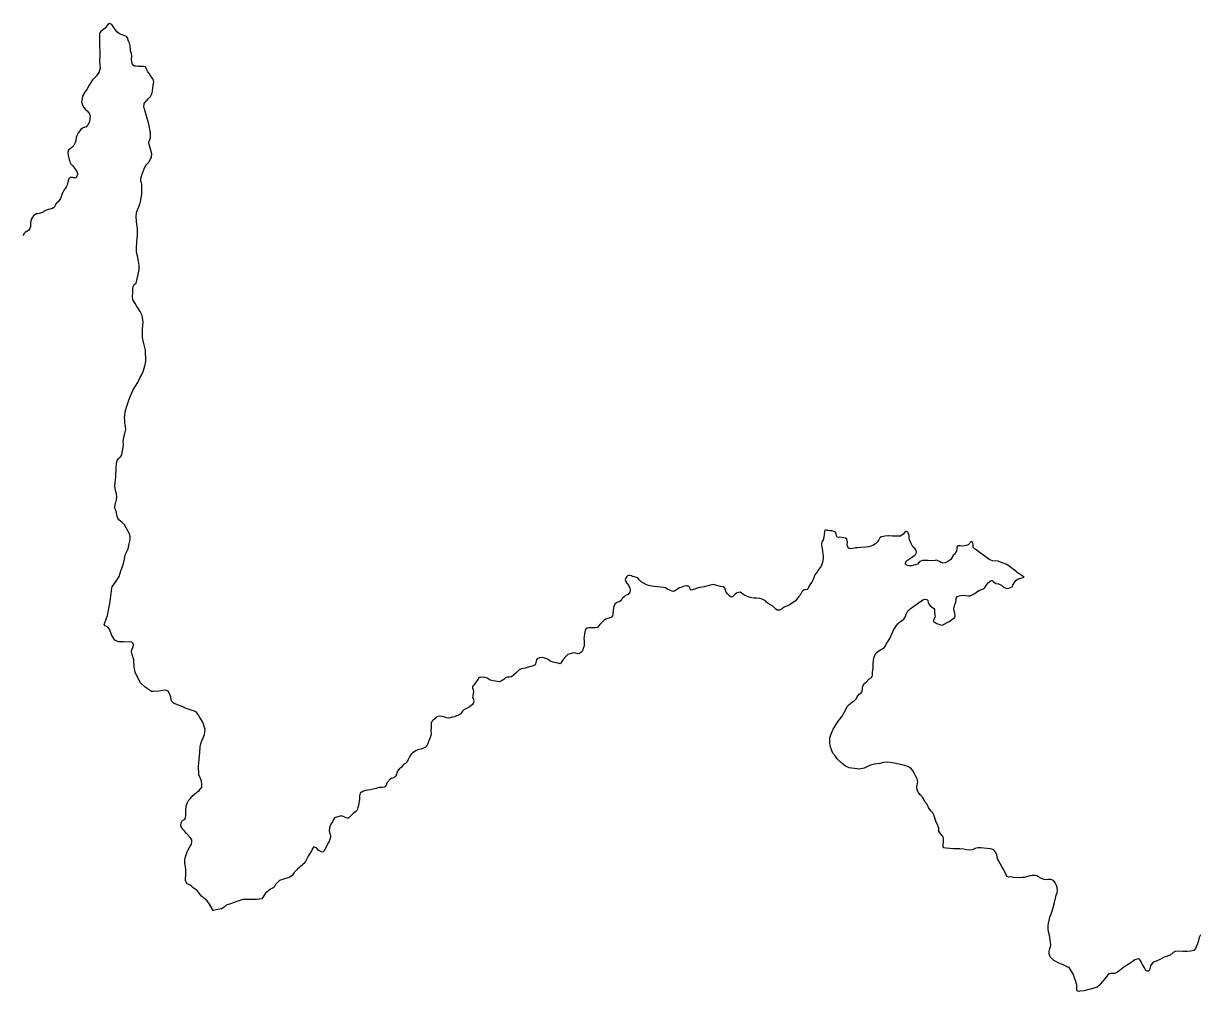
# Model space of a CAD drawing. Header units: millimetres. Extents: x 642261 to 742091, y 6812581 to 6930561.
# Drawn here: x 692176 to 711481, y 6914678 to 6930561 of the extents above; entities that cross this region are included whole.
import ezdxf

# ---------------------------------------------------------------- set-up
doc = ezdxf.new("R2010")
doc.units = ezdxf.units.MM
doc.layers.add('LimiteRegional', color=10, linetype='Continuous')

msp = doc.modelspace()

# ---------------------------------------------------------------- linework, layer by layer
at = {"layer": 'LimiteRegional', "color": 7, "linetype": 'Continuous'}
msp.add_lwpolyline([(711483.1885, 6915607.081), (711460.2811, 6915563.4021), (711442.0453, 6915494.7261), (711432.961, 6915462.304), (711397.4974, 6915382.4308), (711369.7177, 6915352.2529), (711325.1804, 6915337.701), (711263.7845, 6915333.0269), (711192.2735, 6915334.2793), (711074.8582, 6915340.1677), (711030.1872, 6915317.9509), (710985.1478, 6915274.6584), (710884.0895, 6915241.9281), (710804.9315, 6915195.3985), (710753.4512, 6915173.2997), (710705.5436, 6915160.7211), (710684.6437, 6915134.2547), (710663.5429, 6915096.2926), (710647.0817, 6915031.4179), (710633.1263, 6915012.4962), (710612.6283, 6915009.0212), (710585.6544, 6915024.8244), (710564.2567, 6915067.3619), (710529.4051, 6915119.7168), (710508.007, 6915162.254), (710491.5159, 6915193.2064), (710479.7982, 6915204.9101), (710462.9391, 6915214.787), (710444.0767, 6915207.4499), (710402.9798, 6915194.7513), (710361.6158, 6915166.7249), (710294.4122, 6915121.9), (710223.8038, 6915077.1343), (710140.9441, 6915013.4164), (710101.2504, 6914983.4435), (710071.62, 6914971.991), (710034.6162, 6914971.1885), (710010.8467, 6914975.4355), (709985.1746, 6914968.2164), (709955.7971, 6914943.813), (709953.4181, 6914940.8001), (709924.4503, 6914904.1117), (709910.4962, 6914885.1894), (709840.9932, 6914805.9048), (709823.5343, 6914781.2938), (709804.5062, 6914764.3761), (709785.5115, 6914749.3743), (709730.6968, 6914731.1627), (709700.0142, 6914723.1035), (709669.1053, 6914714.9849), (709568.1892, 6914689.908), (709503.3264, 6914681.4525), (709477.7218, 6914678.0642), (709460.8295, 6914686.0238), (709454.2856, 6914701.4696), (709452.089, 6914733.0171), (709450.7089, 6914789.6918), (709444.3978, 6914818.5492), (709431.4429, 6914857.1046), (709416.752, 6914893.7737), (709405.7656, 6914947.627), (709372.579, 6914998.0328), (709344.4334, 6915044.5179), (709324.4347, 6915069.7798), (709304.1366, 6915077.7981), (709282.1692, 6915087.762), (709239.9368, 6915107.6599), (709202.7788, 6915125.5532), (709147.7663, 6915149.0583), (709108.1976, 6915171.2734), (709077.7832, 6915185.2163), (709044.2957, 6915218.3776), (709017.5189, 6915245.6729), (709001.3228, 6915293.8664), (708998.6811, 6915337.992), (709011.3964, 6915383.768), (709020.4076, 6915412.3597), (709027.8489, 6915448.6444), (709021.5697, 6915479.4175), (709017.0261, 6915512.077), (709009.4424, 6915565.8708), (709004.9984, 6915604.2781), (708988.9012, 6915658.2194), (708982.9204, 6915706.2358), (708981.951, 6915765.9321), (709010.3332, 6915895.4845), (709026.0988, 6915937.3859), (709042.22, 6915983.1028), (709062.1783, 6916053.668), (709084.0719, 6916137.6152), (709107.8679, 6916233.0284), (709115.0694, 6916256.5333), (709127.7272, 6916297.8457), (709135.302, 6916341.7943), (709130.8247, 6916378.2856), (709117.8334, 6916414.9246), (709096.4942, 6916461.2906), (709069.8803, 6916498.1656), (709027.6093, 6916516.1465), (708986.7424, 6916516.8543), (708947.4787, 6916511.7848), (708916.8616, 6916514.2315), (708870.5502, 6916533.0716), (708862.7372, 6916536.25), (708823.9709, 6916559.9191), (708795.2886, 6916575.7474), (708769.8129, 6916580.0213), (708718.729, 6916580.9049), (708686.2433, 6916573.8008), (708590.4563, 6916550.5424), (708555.7148, 6916548.5821), (708486.4535, 6916544.6738), (708411.597, 6916549.7998), (708374.268, 6916558.1106), (708333.3349, 6916554.9843), (708309.6943, 6916566.8914), (708294.7659, 6916590.1471), (708256.9904, 6916671.2923), (708244.0734, 6916693.0138), (708230.506, 6916715.8288), (708202.4507, 6916768.0585), (708156.0606, 6916843.6023), (708144.8016, 6916882.1265), (708138.6512, 6916920.5625), (708123.9534, 6916957.2294), (708118.4355, 6916966.5536), (708109.0573, 6916982.4008), (708089.0245, 6916996.4334), (708075.3968, 6917005.9792), (708038.0991, 6917016.2047), (707927.8838, 6917032.0782), (707878.2621, 6917032.3742), (707830.6152, 6917035.1114), (707781.0345, 6917024.4661), (707739.8033, 6917004.0944), (707693.6616, 6916995.3061), (707644.345, 6916999.9877), (707593.4243, 6917010.4461), (707536.1922, 6917020.9299), (707535.6922, 6917021.0215), (707489.6166, 6917016.0642), (707428.347, 6917019.034), (707310.9493, 6917026.8006), (707271.9482, 6917037.0528), (707260.2915, 6917052.5849), (707259.884, 6917060.5551), (707259.0164, 6917077.5212), (707263.6723, 6917150.2678), (707264.1988, 6917180.9226), (707259.6824, 6917215.4969), (707245.4695, 6917238.1496), (707202.9358, 6917283.5482), (707189.7075, 6917306.7732), (707187.8925, 6917319.3744), (707186.6634, 6917327.9067), (707188.8925, 6917358.5323), (707180.8055, 6917383.5854), (707170.9827, 6917406.7519), (707147.2251, 6917456.3793), (707126.6812, 6917505.2529), (707115.4182, 6917543.7758), (707107.4953, 6917578.4085), (707086.0146, 6917617.1067), (707060.8322, 6917638.62), (707039.0884, 6917661.9907), (707021.1106, 6917695.1722), (706991.2801, 6917754.8018), (706957.8124, 6917789.8723), (706938.2309, 6917840.0365), (706921.661, 6917867.1513), (706906.597, 6917882.7412), (706897.5756, 6917891.629), (706884.8196, 6917904.1957), (706856.4928, 6917941.0943), (706833.3406, 6917981.737), (706830.7223, 6918027.7774), (706835.1713, 6918069.8547), (706847.4606, 6918109.8993), (706841.2394, 6918144.5025), (706834.854, 6918169.5262), (706808.3936, 6918215.9749), (706785.3061, 6918260.4493), (706755.4719, 6918308.8722), (706723.8033, 6918349.6605), (706716.0774, 6918353.6902), (706693.4111, 6918365.5125), (706634.1002, 6918383.776), (706552.6167, 6918400.5018), (706484.7575, 6918416.9942), (706423.6446, 6918429.5379), (706353.9511, 6918438.3951), (706282.3908, 6918437.7012), (706219.0185, 6918417.7025), (706130.2645, 6918407.719), (706050.8591, 6918384.7317), (705963.8613, 6918339.6491), (705880.1519, 6918325.745), (705803.6467, 6918334.715), (705716.956, 6918345.7746), (705657.8723, 6918377.4445), (705602.3577, 6918418.6356), (705526.8953, 6918488.9129), (705521.833, 6918496.5083), (705492.0117, 6918541.2511), (705450.2506, 6918589.8732), (705410.9741, 6918684.4479), (705401.8636, 6918749.7626), (705399.1743, 6918791.9705), (705403.5255, 6918847.4738), (705429.148, 6918916.6491), (705455.2291, 6918982.663), (705492.0375, 6919043.3636), (705537.4922, 6919111.5828), (705563.1759, 6919144.7492), (705601.9428, 6919194.8101), (705638.7851, 6919257.4262), (705666.9254, 6919315.6778), (705684.6981, 6919352.4677), (705715.975, 6919388.3478), (705745.3204, 6919410.8455), (705757.2715, 6919418.1258), (705800.4094, 6919444.4035), (705836.8616, 6919484.0282), (705846.8116, 6919503.1898), (705861.5224, 6919531.5196), (705889.2632, 6919559.7937), (705893.9996, 6919563.3294), (705916.8736, 6919580.4043), (705932.5942, 6919603.1339), (705936.5558, 6919635.6462), (705936.7371, 6919646.2858), (705937.2089, 6919673.9644), (705951.4225, 6919708.2185), (705965.3749, 6919727.1453), (705982.6358, 6919740.2663), (705999.8966, 6919753.3872), (706041.5908, 6919800.5879), (706077.7507, 6919822.9687), (706093.472, 6919845.6981), (706100.677, 6919868.5729), (706103.0994, 6919910.6937), (706112.9453, 6919983.8377), (706112.1347, 6920040.8593), (706118.4009, 6920115.0551), (706126.1494, 6920163.2741), (706136.9247, 6920195.6702), (706163.1931, 6920237.3843), (706202.8592, 6920265.4545), (706261.3925, 6920300.8684), (706292.379, 6920319.504), (706308.0686, 6920340.3173), (706332.7, 6920385.892), (706369.4838, 6920444.6744), (706386.1009, 6920471.3876), (706452.7823, 6920618.311), (706473.5477, 6920651.792), (706491.0395, 6920678.3237), (706518.8498, 6920710.4285), (706539.683, 6920733.0701), (706567.7455, 6920754.8375), (706575.9449, 6920761.1974), (706615.5809, 6920787.3505), (706643.5554, 6920829.0346), (706654.4964, 6920871.0099), (706682.6679, 6920924.1893), (706720.6668, 6920954.203), (706781.1378, 6921002.9969), (706834.5663, 6921038.4957), (706877.709, 6921070.3374), (706881.3822, 6921072.8455), (706924.2587, 6921102.1207), (706960.2602, 6921114.9196), (706992.5595, 6921110.5337), (707010.969, 6921091.0536), (707011.1318, 6921089.5687), (707013.9165, 6921064.1725), (707028.6237, 6921027.5076), (707050.3414, 6921002.2215), (707079.0368, 6920986.3981), (707107.6007, 6920962.911), (707119.1961, 6920943.5475), (707118.5395, 6920905.2292), (707124.3352, 6920845.7191), (707127.4137, 6920826.5017), (707124.2212, 6920815.9614), (707109.6905, 6920786.5593), (707100.1563, 6920763.2386), (707097.2415, 6920756.1091), (707101.3376, 6920752.0223), (707108.9682, 6920744.4093), (707127.5411, 6920734.5086), (707154.5322, 6920718.7142), (707215.4265, 6920692.7561), (707242.1802, 6920689.9365), (707356.3491, 6920751.4248), (707419.9578, 6920795.288), (707437.1452, 6920802.2874), (707454.3326, 6920809.2867), (707458.2317, 6920841.9091), (707453.845, 6920884.1469), (707445.7556, 6920909.2), (707439.205, 6920924.6443), (707436.3244, 6920955.3574), (707452.3324, 6921026.0897), (707468.893, 6921065.9543), (707469.3705, 6921069.8693), (707472.8589, 6921098.4664), (707475.1542, 6921132.9236), (707494.3852, 6921161.3407), (707521.8374, 6921172.3684), (707569.5965, 6921179.8302), (707625.8128, 6921174.4158), (707675.1137, 6921167.8195), (707700.731, 6921171.2123), (707748.7565, 6921189.5518), (707778.0772, 6921210.1292), (707805.6946, 6921230.7358), (707847.0714, 6921258.7717), (707886.5143, 6921273.4253), (707919.1105, 6921286.2802), (707941.651, 6921308.8903), (707967.7302, 6921339.1054), (708000.8212, 6921380.6987), (708025.0983, 6921405.1954), (708049.2436, 6921422.0282), (708066.2454, 6921419.8192), (708079.6094, 6921404.2572), (708099.7542, 6921386.6621), (708131.8893, 6921372.6934), (708165.8926, 6921368.2751), (708218.3041, 6921344.3745), (708250.1418, 6921313.1623), (708277.1662, 6921299.2813), (708302.619, 6921293.0932), (708335.0507, 6921296.3674), (708389.9577, 6921318.4188), (708398.0895, 6921331.1334), (708405.7183, 6921343.0616), (708419.8745, 6921373.4813), (708451.3629, 6921420.8507), (708479.015, 6921443.3717), (708586.4975, 6921476.0484), (708524.4021, 6921519.1446), (708473.2804, 6921554.6243), (708450.7092, 6921572.3221), (708349.471, 6921651.7004), (708315.7447, 6921680.5076), (708277.2355, 6921696.5669), (708230.1457, 6921711.2608), (708160.0286, 6921737.5319), (708068.6214, 6921744.8396), (708015.6493, 6921765.0804), (707986.3038, 6921786.4716), (707865.9834, 6921878.171), (707803.0173, 6921927.4731), (707776.0142, 6921940.0632), (707757.6181, 6921959.5299), (707754.6083, 6921982.5623), (707752.2292, 6922006.0781), (707751.6971, 6922011.3381), (707748.7201, 6922036.2849), (707733.6956, 6922053.7785), (707721.8124, 6922055.8977), (707704.6251, 6922046.6176), (707697.204, 6922036.7767), (707688.9428, 6922025.8214), (707668.1865, 6922007.0275), (707639.0176, 6921994.123), (707610.013, 6921990.7909), (707563.92, 6921983.922), (707538.4844, 6921990.1038), (707519.7921, 6921992.3396), (707499.3647, 6921992.6902), (707487.2517, 6921981.4077), (707481.8163, 6921962.3506), (707483.0587, 6921935.5185), (707477.4919, 6921908.8033), (707456.2436, 6921861.2917), (707426.8125, 6921833.0708), (707384.7761, 6921764.8501), (707336.5222, 6921731.2068), (707291.9357, 6921712.8208), (707252.6529, 6921705.8341), (707227.2834, 6921715.8442), (707201.6959, 6921733.1068), (707181.7166, 6921739.6056), (707163.1888, 6921751.4134), (707147.9014, 6921753.5904), (707127.4417, 6921752.0259), (707084.7544, 6921745.0969), (707014.9952, 6921748.2066), (706974.1743, 6921750.8205), (706923.0415, 6921747.8656), (706876.7861, 6921731.4217), (706872.2301, 6921726.2468), (706838.5836, 6921688.0294), (706800.9707, 6921679.0976), (706739.4286, 6921664.8297), (706696.8401, 6921663.6428), (706661.257, 6921673.8264), (706644.5293, 6921691.3476), (706650.2576, 6921727.6355), (706676.2821, 6921755.9163), (706738.3156, 6921798.9017), (706777.6948, 6921828.1463), (706803.8524, 6921847.572), (706817.8307, 6921868.3984), (706825.0654, 6921893.1702), (706818.5838, 6921912.4315), (706798.6805, 6921943.4125), (706794.3556, 6921947.1891), (706765.1263, 6921972.712), (706730.5569, 6922042.2445), (706709.2782, 6922092.3994), (706702.9599, 6922121.233), (706700.2098, 6922159.5808), (706693.8587, 6922186.4999), (706686.5907, 6922202.5279), (706680.7311, 6922215.4499), (706660.467, 6922225.3713), (706646.8814, 6922227.5186), (706633.0666, 6922216.2644), (706606.9106, 6922180.3256), (706582.784, 6922163.5025), (706560.3925, 6922148.5646), (706534.8581, 6922149.0008), (706490.5658, 6922147.8421), (706430.9855, 6922148.8594), (706362.6961, 6922153.4423), (706354.4477, 6922153.9958), (706304.9505, 6922147.1802), (706279.3835, 6922145.7014), (706246.8767, 6922136.6807), (706222.7508, 6922119.8568), (706203.5033, 6922089.5445), (706198.2349, 6922081.2083), (706180.7534, 6922053.5468), (706147.8552, 6922021.5522), (706105.5574, 6921996.8242), (706074.0049, 6921984.5103), (706034.6897, 6921975.6051), (705992.0353, 6921970.5867), (705911.8658, 6921962.3771), (705848.8169, 6921959.6205), (705820.1167, 6921955.2799), (705780.531, 6921949.2926), (705741.2487, 6921942.301), (705717.4822, 6921946.5354), (705702.3573, 6921958.2829), (705690.9626, 6921989.1173), (705687.9163, 6922010.2344), (705688.5533, 6922047.6826), (705688.6327, 6922052.3527), (705685.4887, 6922067.7265), (705680.9681, 6922102.2739), (705659.0663, 6922116.0516), (705633.6623, 6922124.1437), (705592.8401, 6922126.7528), (705562.2686, 6922130.384), (705541.8042, 6922129.5355), (705514.6652, 6922135.7418), (705508.7896, 6922159.8448), (705505.1998, 6922179.9483), (705502.088, 6922197.2363), (705493.8694, 6922214.6113), (705482.051, 6922220.5572), (705453.3071, 6922232.5357), (705434.6143, 6922234.7683), (705404.0055, 6922237.2033), (705375.1315, 6922241.5237), (705361.5456, 6922243.6694), (705349.6621, 6922245.7863), (705330.9692, 6922248.0187), (705318.9557, 6922242.4777), (705311.9514, 6922231.1064), (705311.5614, 6922208.1327), (705311.0738, 6922179.4157), (705303.3546, 6922125.9262), (705292.4909, 6922087.8101), (705275.0456, 6922063.211), (705269.7113, 6922049.8964), (705262.4147, 6922021.2949), (705265.2993, 6921990.6056), (705274.7328, 6921944.4849), (705285.251, 6921861.9604), (705291.3447, 6921819.7264), (705290.7596, 6921785.2659), (705286.8352, 6921754.6921), (705282.7481, 6921714.546), (705259.6765, 6921659.402), (705212.5795, 6921593.1758), (705181.16, 6921547.7485), (705156.7769, 6921515.6069), (705132.1859, 6921454.5617), (705119.3418, 6921416.661), (705108.7064, 6921391.9462), (705065.3726, 6921346.7207), (705051.0733, 6921306.7478), (705045.6421, 6921287.6898), (705028.3932, 6921274.5772), (705004.4331, 6921267.3234), (704982.3051, 6921267.6987), (704961.7168, 6921258.4727), (704944.3383, 6921237.7021), (704923.3607, 6921205.5024), (704912.6935, 6921178.873), (704895.3475, 6921160.0168), (704839.5508, 6921086.5779), (704753.2734, 6921027.101), (704708.8577, 6921006.1449), (704650.5967, 6920984.1513), (704617.8028, 6920957.8963), (704574.8288, 6920933.7285), (704539.0846, 6920934.3334), (704515.5467, 6920951.9668), (704493.7756, 6920973.4004), (704466.9952, 6921000.6637), (704429.9373, 6921024.2707), (704391.0799, 6921042.1629), (704370.8487, 6921053.9951), (704361.7188, 6921065.9579), (704344.1973, 6921088.9159), (704303.7346, 6921112.5801), (704274.9278, 6921120.727), (704247.7908, 6921126.9305), (704198.5261, 6921133.508), (704162.7166, 6921130.2828), (704121.9624, 6921136.7161), (704077.901, 6921148.9501), (704037.2761, 6921163.041), (704014.8003, 6921173.9146), (704008.566, 6921176.9307), (703971.5712, 6921204.3651), (703954.7113, 6921214.2247), (703928.7497, 6921228.5258), (703902.1065, 6921224.6871), (703869.6044, 6921215.6603), (703850.0931, 6921199.0613), (703829.8741, 6921181.8601), (703805.5923, 6921155.4595), (703783.3677, 6921150.0892), (703763.1681, 6921163.8348), (703739.7255, 6921187.2099), (703721.2279, 6921200.9268), (703701.3184, 6921231.9024), (703685.0389, 6921276.2218), (703682.7157, 6921284.5751), (703678.6174, 6921299.3101), (703666.8637, 6921309.0831), (703650.0034, 6921318.9422), (703605.8119, 6921323.5166), (703546.5267, 6921341.7501), (703484.9863, 6921357.6286), (703422.2373, 6921341.9271), (703338.413, 6921318.4424), (703265.0275, 6921308.1866), (703217.0134, 6921287.9289), (703181.1396, 6921280.8719), (703146.8715, 6921268.0428), (703126.3494, 6921262.6426), (703109.5853, 6921278.2443), (703104.9292, 6921305.1326), (703089.8993, 6921322.6201), (703066.2944, 6921336.4215), (703047.5707, 6921336.7361), (703009.9627, 6921327.7927), (702957.7902, 6921308.8558), (702934.5861, 6921300.3334), (702860.5907, 6921253.7005), (702834.8338, 6921240.7278), (702816.1745, 6921244.8709), (702787.4309, 6921256.843), (702740.1854, 6921277.7102), (702733.3479, 6921280.7301), (702708.1689, 6921302.2172), (702674.2224, 6921308.5315), (702623.1902, 6921311.3019), (702568.8179, 6921317.9582), (702483.8391, 6921327.0419), (702427.8286, 6921337.5548), (702372.0424, 6921361.4688), (702355.2453, 6921375.1548), (702306.3656, 6921401.8632), (702304.6293, 6921402.8119), (702302.272, 6921405.2309), (702276.1732, 6921432.0129), (702249.4512, 6921463.0997), (702227.4832, 6921473.0422), (702191.8659, 6921481.2979), (702166.4615, 6921489.3826), (702147.8977, 6921499.268), (702120.7272, 6921503.5523), (702102.0034, 6921503.8653), (702084.9177, 6921500.321), (702071.0763, 6921487.1474), (702057.6572, 6921459.852), (702044.648, 6921433.9695), (702054.349, 6921403.1677), (702069.2843, 6921379.9382), (702097.6127, 6921343.0799), (702122.3766, 6921296.7063), (702128.6089, 6921262.1323), (702121.2882, 6921231.6149), (702093.3501, 6921189.9523), (702052.2111, 6921173.4052), (702028.0296, 6921152.7446), (701997.7735, 6921124.1262), (701988.2411, 6921115.1098), (701962.1977, 6921084.9051), (701943.2505, 6921071.8168), (701909.0166, 6921060.8988), (701876.1971, 6921032.7223), (701851.4405, 6920977.6012), (701845.4391, 6920924.0819), (701842.9057, 6920874.3346), (701842.2041, 6920871.8236), (701833.8519, 6920841.9311), (701819.8837, 6920821.0996), (701790.7568, 6920810.096), (701727.365, 6920786.2595), (701699.8764, 6920771.3984), (701663.4304, 6920729.8769), (701627.1443, 6920697.9276), (701602.7728, 6920665.7795), (701590.6349, 6920652.5772), (701556.75, 6920646.4065), (701544.584, 6920647.6004), (701498.5971, 6920646.4521), (701475.2132, 6920645.0902), (701447.472, 6920643.4745), (701420.1756, 6920640.0995), (701397.762, 6920623.2382), (701394.2352, 6920615.0351), (701387.1351, 6920598.5206), (701377.7316, 6920545.0579), (701371.8919, 6920501.1107), (701367.9774, 6920470.5362), (701370.7434, 6920432.1906), (701371.7755, 6920391.9588), (701369.3397, 6920347.9549), (701356.7239, 6920306.0355), (701342.5019, 6920269.8879), (701319.9615, 6920245.3687), (701294.049, 6920222.8207), (701270.1575, 6920219.3888), (701231.2034, 6920231.5273), (701193.7599, 6920232.1509), (701145.8495, 6920217.6288), (701103.1408, 6920208.7647), (701071.3671, 6920174.9834), (701026.8844, 6920127.6897), (700995.421, 6920078.4238), (700980.6078, 6920056.5879), (700947.4131, 6920062.604), (700906.7921, 6920072.2379), (700864.3705, 6920080.6031), (700815.332, 6920100.5678), (700788.1635, 6920119.5688), (700773.2602, 6920129.9916), (700727.6253, 6920149.8995), (700685.2035, 6920158.2641), (700637.4531, 6920153.3122), (700601.4258, 6920136.6756), (700590.9598, 6920121.5296), (700587.7103, 6920112.5174), (700582.0369, 6920096.7831), (700576.2001, 6920052.8356), (700567.4043, 6920035.7469), (700533.1113, 6920020.9963), (700474.9276, 6920002.8123), (700403.0968, 6919982.9392), (700341.6366, 6919972.4687), (700305.6103, 6919955.8312), (700253.6322, 6919901.1589), (700181.1363, 6919841.0813), (700145.301, 6919835.9301), (700106.1252, 6919834.6641), (700082.1082, 6919823.5721), (700054.4655, 6919799.1353), (700026.918, 6919780.4418), (699985.7237, 6919760.0592), (699944.9414, 6919764.5641), (699917.8061, 6919770.758), (699876.992, 6919773.3483), (699829.8929, 6919786.1594), (699780.9421, 6919818.5494), (699724.131, 6919833.772), (699673.1032, 6919828.272), (699661.7364, 6919830.5266), (699653.2268, 6919830.6672), (699644.6223, 6919825.0645), (699632.1725, 6919804.3003), (699611.4637, 6919775.8234), (699585.271, 6919736.042), (699555.6747, 6919696.3168), (699541.0452, 6919680.3975), (699540.0731, 6919679.3399), (699538.635, 6919661.0968), (699551.1009, 6919625.5389), (699557.434, 6919596.7098), (699553.6192, 6919571.8783), (699544.4141, 6919529.9013), (699539.8629, 6919498.8109), (699557.0803, 6919472.2433), (699561.7114, 6919443.4424), (699558.7363, 6919431.0275), (699554.398, 6919412.9239), (699540.372, 6919388.2611), (699509.2646, 6919360.0505), (699476.5818, 6919339.5257), (699431.8916, 6919313.4542), (699397.5704, 6919296.7863), (699373.4604, 6919279.9495), (699357.7015, 6919253.4003), (699347.2062, 6919236.3388), (699326.4369, 6919215.617), (699297.3164, 6919204.6078), (699279.0482, 6919198.3177), (699244.2442, 6919186.3339), (699187.8633, 6919173.859), (699151.9674, 6919164.8762), (699116.261, 6919167.3798), (699102.8947, 6919171.7997), (699085.7862, 6919177.457), (699038.3563, 6919191.6433), (698990.737, 6919194.3429), (698971.954, 6919190.8225), (698944.5359, 6919179.7844), (698921.9708, 6919153.3466), (698891.9783, 6919125.1905), (698871.8304, 6919106.2985), (698861.2099, 6919081.579), (698860.7371, 6919052.8625), (698860.8338, 6919048.1574), (698861.6823, 6919006.8881), (698857.3015, 6918947.5966), (698860.0116, 6918905.4231), (698857.8686, 6918878.649), (698847.0906, 6918844.3573), (698834.737, 6918817.7514), (698820.5241, 6918781.6013), (698806.3112, 6918745.4511), (698792.0984, 6918709.301), (698769.5661, 6918684.7775), (698726.6446, 6918662.5045), (698690.7506, 6918653.5204), (698653.1865, 6918646.4786), (698610.2653, 6918624.2051), (698582.8173, 6918611.2519), (698534.5394, 6918573.7466), (698510.1803, 6918541.593), (698480.1498, 6918475.0634), (698466.0956, 6918448.4851), (698445.2661, 6918423.9331), (698407.4827, 6918403.4896), (698374.427, 6918359.9889), (698334.7221, 6918326.172), (698305.1332, 6918286.444), (698292.4039, 6918236.8645), (698278.3505, 6918210.286), (698249.0135, 6918185.8734), (698211.3253, 6918171.1726), (698183.8788, 6918158.2185), (698169.9199, 6918137.3833), (698163.1545, 6918130.0188), (698140.4576, 6918105.3127), (698128.1061, 6918078.7061), (698112.163, 6918040.6689), (698093.2565, 6918029.4894), (698059.098, 6918022.39), (698045.1161, 6918023.1272), (698006.3786, 6918025.1696), (697961.8847, 6918010.5798), (697862.7819, 6917987.31), (697821.8486, 6917982.236), (697784.2872, 6917975.1917), (697750.0351, 6917962.3482), (697717.4533, 6917947.5623), (697696.7516, 6917930.6668), (697687.5852, 6917890.6032), (697686.6761, 6917835.0847), (697679.1799, 6917793.0788), (697669.7314, 6917735.7851), (697660.5965, 6917697.6359), (697646.2942, 6917655.7413), (697623.6408, 6917623.5582), (697578.867, 6917591.7371), (697530.4397, 6917544.6563), (697506.2418, 6917522.0729), (697487.4933, 6917520.4647), (697468.87, 6917526.5142), (697445.2673, 6917540.3049), (697416.4972, 6917550.3501), (697385.9942, 6917558.5087), (697332.9952, 6917544.0558), (697307.3777, 6917538.7297), (697276.5619, 6917527.7437), (697259.1082, 6917501.2199), (697241.4669, 6917463.2093), (697216.9883, 6917423.3956), (697208.0736, 6917399.2093), (697193.8361, 6917360.581), (697189.6511, 6917312.776), (697195.7767, 6917284.2459), (697199.1409, 6917268.5773), (697212.0648, 6917226.2375), (697206.3034, 6917186.1179), (697188.5063, 6917138.5353), (697179.6508, 6917122.2506), (697153.4129, 6917074.0008), (697127.0774, 6917024.6425), (697109.4371, 6916986.632), (697092.1095, 6916967.7656), (697073.3619, 6916966.1568), (697039.551, 6916980.1134), (697012.5461, 6916993.9588), (696997.5765, 6917015.2675), (696984.152, 6917026.9762), (696963.9528, 6917040.7105), (696950.4346, 6917046.6759), (696931.6869, 6917045.0668), (696919.5578, 6917031.8603), (696912.502, 6917016.6559), (696908.5915, 6917003.2218), (696905.2899, 6916991.8794), (696889.5706, 6916967.2417), (696845.8781, 6916897.102), (696817.749, 6916842.0277), (696787.9812, 6916790.8099), (696755.1229, 6916758.7918), (696713.664, 6916721.169), (696667.4621, 6916683.291), (696617.4298, 6916630.5807), (696583.7475, 6916581.5812), (696545.8484, 6916553.4746), (696492.8238, 6916537.1038), (696441.5319, 6916522.6195), (696374.7717, 6916498.8121), (696340.245, 6916468.7352), (696310.6981, 6916430.9173), (696284.492, 6916389.2153), (696268.9614, 6916376.0633), (696227.8477, 6916359.4977), (696200.1897, 6916333.1385), (696142.4273, 6916291.1357), (696082.2862, 6916199.0954), (695998.6704, 6916185.1347), (695869.3668, 6916187.2346), (695770.6256, 6916185.0075), (695657.7458, 6916150.4551), (695570.4179, 6916117.4025), (695500.2282, 6916091.7312), (695465.705, 6916061.6518), (695423.5766, 6916035.2071), (695337.2382, 6916017.7483), (695284.6361, 6916006.556), (695225.0745, 6916110.7445), (695186.0146, 6916163.8858), (695094.1913, 6916240.5526), (695056.846, 6916292.1725), (695049.63, 6916302.5139), (695026.5271, 6916335.6235), (694958.0376, 6916379.6913), (694938.8039, 6916399.4536), (694903.7777, 6916429.2972), (694862.3836, 6916445.9596), (694831.7778, 6916491.7937), (694834.069, 6916534.7418), (694839.4905, 6916574.93), (694840.2274, 6916620.5639), (694838.5786, 6916666.2365), (694830.08, 6916728.8864), (694821.8397, 6916780.5804), (694820.6378, 6916824.9454), (694824.4589, 6916868.5084), (694839.4516, 6916905.7133), (694847.2696, 6916935.2727), (694861.7574, 6916967.8002), (694874.0231, 6917001.7501), (694904.4208, 6917049.1355), (694929.0156, 6917094.3842), (694939.1224, 6917129.1265), (694937.3002, 6917164.0617), (694911.7067, 6917204.7508), (694848.33, 6917270.2152), (694826.3201, 6917299.0185), (694810.9367, 6917319.1498), (694789.8108, 6917340.9711), (694761.8306, 6917381.6983), (694755.2695, 6917394.8455), (694759.6703, 6917446.2674), (694778.1607, 6917476.6297), (694814.5958, 6917499.88), (694829.9669, 6917523.49), (694840.0291, 6917568.3527), (694835.5087, 6917640.9731), (694845.1308, 6917726.3587), (694863.7209, 6917780.1261), (694883.3283, 6917812.03), (694905.1917, 6917835.8425), (694934.3864, 6917870.2767), (694951.4781, 6917894.1662), (694980.4563, 6917915.1786), (695014.2932, 6917941.4825), (695054.226, 6917974.6252), (695097.7734, 6918032.5057), (695100.1008, 6918082.4038), (695096.1095, 6918130.7992), (695070.7744, 6918187.5947), (695052.2935, 6918225.4839), (695048.6923, 6918298.0384), (695048.427, 6918315.0655), (695048.1189, 6918334.8297), (695047.5204, 6918373.2387), (695056.4563, 6918483.1813), (695065.4792, 6918598.4926), (695071.7257, 6918689.6834), (695087.2132, 6918761.9294), (695121.92, 6918841.9201), (695141.8332, 6918892.6143), (695152.1585, 6918940.7783), (695156.1379, 6918976.6675), (695119.0671, 6919098.6385), (695069.3355, 6919174.1204), (695045.2006, 6919210.7513), (695012.8029, 6919260.0549), (694978.9507, 6919278.6952), (694925.7182, 6919293.7201), (694840.8191, 6919319.0259), (694776.9104, 6919352.2772), (694710.4421, 6919374.8291), (694654.6342, 6919401.7802), (694646.4705, 6919405.7227), (694629.9156, 6919413.7174), (694606.4424, 6919438.261), (694599.4445, 6919455.889), (694592.4747, 6919513.8621), (694572.8342, 6919566.1651), (694548.403, 6919605.5875), (694511.5022, 6919619.6875), (694462.8974, 6919619.1928), (694394.3153, 6919605.4635), (694315.4386, 6919598.6775), (694276.6399, 6919601.5034), (694234.5785, 6919626.3694), (694170.3204, 6919669.2364), (694095.69, 6919740.0767), (694055.1854, 6919811.1776), (694005.0709, 6919916.1631), (693988.3968, 6920001.8776), (693984.2456, 6920121.0272), (693957.9297, 6920206.843), (693948.1413, 6920252.879), (693953.7209, 6920289.778), (693974.6914, 6920328.9326), (693980.2333, 6920363.3503), (693971.0546, 6920392.3904), (693953.063, 6920410.918), (693814.6557, 6920414.0196), (693735.1734, 6920417.6858), (693674.2146, 6920441.5745), (693624.2737, 6920520.9273), (693598.5944, 6920592.9035), (693584.7485, 6920622.6604), (693559.9905, 6920658.5056), (693512.2515, 6920676.6571), (693500.125, 6920704.5661), (693507.6713, 6920728.6105), (693525.0645, 6920771.2922), (693552.5626, 6920848.7173), (693570.687, 6920937.0325), (693591.499, 6921044.0997), (693602.2921, 6921121.7922), (693612.6132, 6921207.1374), (693626.5232, 6921293.245), (693631.7263, 6921320.0118), (693692.854, 6921410.323), (693746.6074, 6921487.3271), (693761.7877, 6921540.784), (693769.593, 6921580.9341), (693788.8185, 6921624.8914), (693789.4178, 6921626.2617), (693809.3287, 6921676.9578), (693832.3152, 6921770.5648), (693845.6582, 6921842.2946), (693892.3509, 6921941.4431), (693910.3495, 6922021.705), (693923.4026, 6922091.3061), (693924.0053, 6922128.8867), (693917.6199, 6922177.3194), (693894.5269, 6922226.0199), (693852.6834, 6922296.5011), (693829.4178, 6922334.4642), (693794.2179, 6922372.6185), (693740.0522, 6922419.1317), (693723.7314, 6922443.5583), (693709.9264, 6922475.9995), (693707.8115, 6922488.5337), (693699.024, 6922540.6144), (693693.4146, 6922556.074), (693678.4451, 6922597.3292), (693671.7574, 6922626.9714), (693677.09, 6922661.7911), (693684.7665, 6922693.8883), (693693.0432, 6922715.4195), (693702.2054, 6922739.2542), (693705.5812, 6922800.9553), (693701.4951, 6922843.981), (693685.6465, 6922897.9349), (693674.6185, 6922980.4341), (693676.3251, 6923030.3321), (693689.1374, 6923118.7862), (693696.481, 6923276.3476), (693699.9424, 6923343.4174), (693710.2211, 6923388.8979), (693734.6502, 6923423.4118), (693737.3187, 6923425.6946), (693768.5415, 6923452.4041), (693785.6806, 6923478.9796), (693793.5727, 6923524.4984), (693803.9379, 6923575.3476), (693814.6471, 6923647.6711), (693813.6153, 6923656.9838), (693808.3889, 6923704.1566), (693819.0123, 6923771.1116), (693839.0981, 6923832.545), (693854.4959, 6923899.4235), (693850.4957, 6923947.8177), (693839.5491, 6924009.7483), (693835.4197, 6924050.0895), (693831.6137, 6924096.4164), (693849.9785, 6924213.6418), (693872.5813, 6924283.0898), (693909.879, 6924398.4529), (693927.8525, 6924454.0447), (693974.8017, 6924552.6376), (694048.3558, 6924672.2839), (694087.9726, 6924760.254), (694097.3374, 6924775.7244), (694139.4835, 6924845.3481), (694157.013, 6924905.9942), (694167.294, 6924941.5625), (694180.4793, 6925019.2162), (694178.5895, 6925199.1421), (694144.9311, 6925333.9323), (694127.2315, 6925409.3652), (694126.8016, 6925543.6535), (694138.3312, 6925666.9789), (694120.8668, 6925769.2891), (694090.9051, 6925836.8946), (694030.2923, 6925929.1561), (694007.0192, 6925967.119), (693988.0321, 6925995.9437), (693969.8077, 6926029.4701), (693963.5049, 6926083.271), (693969.0969, 6926134.1965), (693969.7848, 6926177.1455), (693967.9131, 6926209.3956), (693975.6778, 6926246.8612), (693992.9069, 6926278.8053), (694025.6362, 6926301.5242), (694058.244, 6926440.1981), (694071.4821, 6926523.0124), (694075.0222, 6926595.2689), (694064.1434, 6926659.7218), (694043.3427, 6926749.0987), (694028.4382, 6926810.277), (694029.3389, 6926866.5062), (694035.9465, 6926981.566), (694047.1033, 6927083.1614), (694046.5228, 6927195.6581), (694035.6859, 6927262.7883), (694029.3981, 6927316.4543), (694025.7922, 6927388.8254), (694029.2031, 6927453.0491), (694047.4295, 6927505.5277), (694054.1794, 6927524.9625), (694083.9196, 6927596.7993), (694099.2401, 6927660.8323), (694115.2042, 6927765.0291), (694118.9587, 6927850.6735), (694116.7537, 6927897.1197), (694115.3957, 6927925.7221), (694108.5502, 6927944.5796), (694099.537, 6927976.8631), (694100.2232, 6928019.7044), (694122.7758, 6928088.9781), (694140.1358, 6928131.5523), (694155.114, 6928174.1646), (694184.6844, 6928235.2911), (694233.1396, 6928285.4017), (694257.7321, 6928333.2164), (694275.0929, 6928375.7905), (694278.2045, 6928421.2711), (694262.5173, 6928483.1227), (694243.6664, 6928559.6118), (694232.8353, 6928592.9391), (694233.1907, 6928615.1218), (694241.4118, 6928639.2094), (694246.9988, 6928655.5794), (694255.8141, 6928692.4189), (694258.6732, 6928768.1837), (694231.3514, 6928910.9974), (694189.3756, 6929063.291), (694167.5649, 6929139.4508), (694158.0227, 6929159.943), (694147.5754, 6929184.7522), (694153.1166, 6929250.2528), (694224.9443, 6929331.5701), (694256.6686, 6929361.757), (694265.0991, 6929374.5652), (694276.9967, 6929398.412), (694284.0492, 6929427.8837), (694291.0426, 6929453.6582), (694295.1612, 6929505.3652), (694309.5034, 6929579.0968), (694311.5332, 6929603.1018), (694306.925, 6929623.515), (694299.1459, 6929651.3753), (694274.979, 6929683.1961), (694239.5952, 6929733.6868), (694215.9245, 6929770.7786), (694197.8691, 6929799.0713), (694190.1191, 6929828.78), (694173.9975, 6929849.3776), (694147.8005, 6929857.1931), (694108.3273, 6929857.825), (694070.4397, 6929854.7332), (694048.267, 6929856.9369), (694026.0915, 6929859.1409), (693994.9012, 6929863.3379), (693972.0821, 6929876.6461), (693962.5095, 6929895.2895), (693954.818, 6929928.6952), (693947.3333, 6929975.0406), (693951.3914, 6930023.0507), (693947.1667, 6930067.495), (693931.4582, 6930113.9719), (693928.1273, 6930138.9484), (693927.4106, 6930169.5076), (693922.8902, 6930195.4663), (693912.0861, 6930240.0158), (693894.6734, 6930282.8219), (693885.3662, 6930318.1022), (693862.8415, 6930349.8957), (693823.4311, 6930366.5792), (693794.1151, 6930373.1823), (693749.9717, 6930390.5288), (693704.4786, 6930426.3868), (693659.487, 6930493.6702), (693622.4828, 6930546.0337), (693588.2428, 6930560.9748), (693558.0262, 6930546.1918), (693513.6081, 6930484.0399), (693445.3136, 6930431.2536), (693427.8005, 6930408.6136), (693424.6299, 6930391.3129), (693422.3945, 6930379.1154), (693421.746, 6930338.4472), (693420.4784, 6930258.9593), (693422.5594, 6930183.116), (693429.7808, 6930120.134), (693426.4851, 6930016.6411), (693420.7255, 6929964.9602), (693427.4454, 6929870.5527), (693431.7015, 6929827.9573), (693422.8588, 6929789.2687), (693417.5709, 6929767.1647), (693375.4218, 6929703.121), (693306.9582, 6929639.4966), (693251.2403, 6929549.7824), (693222.3089, 6929489.2257), (693183.5982, 6929434.3716), (693143.0666, 6929368.4524), (693132.0597, 6929294.1044), (693128.3195, 6929268.8401), (693140.7698, 6929224.2652), (693159.9457, 6929188.8282), (693193.8641, 6929149.4582), (693221.5279, 6929130.5271), (693259.3659, 6929079.0758), (693266.192, 6929042.9109), (693265.4848, 6928998.5456), (693255.5997, 6928946.0059), (693231.8389, 6928900.159), (693202.5432, 6928868.2679), (693175.2016, 6928855.7605), (693163.5647, 6928852.3007), (693154.5413, 6928849.6181), (693135.4667, 6928839.7523), (693113.7782, 6928820.6831), (693075.1435, 6928770.4503), (693054.0272, 6928735.6551), (693040.9718, 6928690.5619), (693032.806, 6928642.6172), (693018.8108, 6928590.1429), (693003.539, 6928560.8017), (692969.2523, 6928525.2915), (692939.283, 6928502.6558), (692915.1432, 6928484.5497), (692904.7465, 6928451.4328), (692909.6492, 6928397.7331), (692922.5829, 6928331.8869), (692927.4159, 6928315.34), (692935.0621, 6928289.1606), (692950.2434, 6928261.1835), (692986.6557, 6928223.6233), (693020.3509, 6928170.3895), (693046.2503, 6928144.0907), (693061.225, 6928103.1734), (693059.2713, 6928083.7898), (693047.0828, 6928041.4563), (693036.2319, 6928031.4596), (693019.7431, 6928028.9487), (692996.7502, 6928031.1638), (692977.9125, 6928036.0864), (692956.5344, 6928036.4268), (692941.7049, 6928034.8138), (692934.2018, 6928028.4617), (692927.5357, 6928023.0208), (692919.1222, 6928011.136), (692907.199, 6927985.4394), (692902.6907, 6927960.5493), (692895.6127, 6927929.2286), (692891.1926, 6927909.8843), (692872.5595, 6927875.9738), (692853.9248, 6927851.2325), (692804.9291, 6927760.5614), (692796.3099, 6927735.7367), (692780.7897, 6927690.6826), (692762.9793, 6927656.7589), (692742.923, 6927636.7387), (692717.0672, 6927614.0371), (692700.2852, 6927593.0403), (692695.0727, 6927575.5574), (692684.8536, 6927553.5317), (692669.7895, 6927537.1299), (692639.926, 6927520.9636), (692608.5798, 6927514.9903), (692578.0412, 6927508.0796), (692560.9805, 6927505.4034), (692515.9768, 6927481.952), (692498.4352, 6927466.8171), (692465.3421, 6927454.3997), (692430.6195, 6927442.9325), (692406.4183, 6927439.1417), (692387.7482, 6927436.2172), (692362.8479, 6927421.8204), (692342.0291, 6927405.5098), (692323.5597, 6927381.7657), (692305.8537, 6927354.3113), (692293.7711, 6927318.4472), (692291.6719, 6927289.8208), (692291.2465, 6927263.0167), (692289.1263, 6927237.8918), (692288.2079, 6927227.009), (692277.8431, 6927195.7402), (692260.1815, 6927171.0587), (692227.7278, 6927150.0796), (692225.2838, 6927148.4997), (692201.1477, 6927130.3924), (692178.612, 6927109.4863), (692165.8691, 6927083.802)], dxfattribs=at)

doc.saveas('drawing.dxf')
